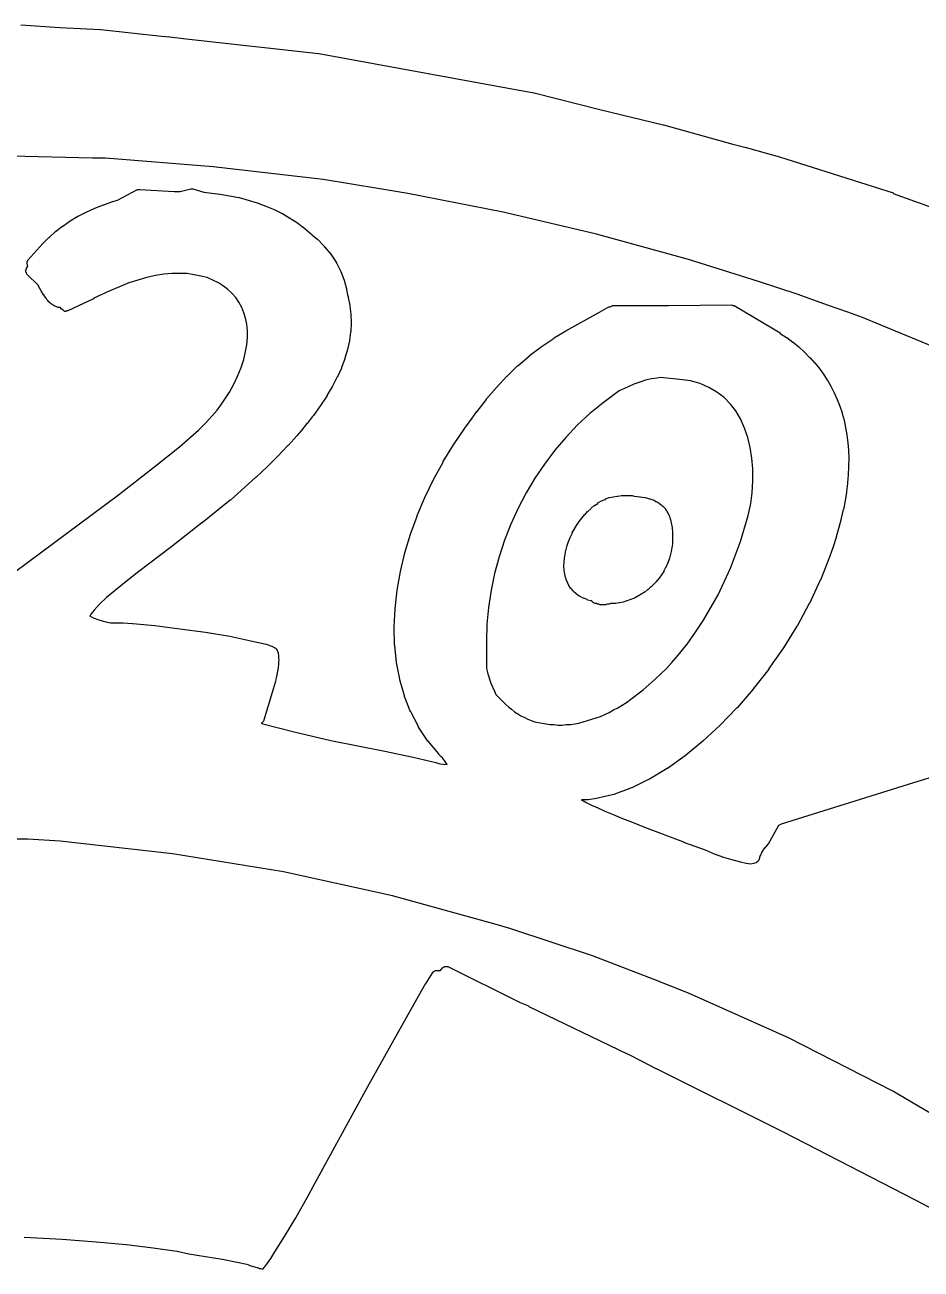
# Model space of a CAD drawing. Extents: x 67.3 to 104.7, y -149.5 to -52.9.
# Drawn here: x 75.557 to 76.903, y -103.333 to -101.466 of the extents above; entities that cross this region are included whole.
import ezdxf

# ---------------------------------------------------------------- set-up
doc = ezdxf.new("R2010")
doc.units = 0
doc.layers.add('BLACK', color=7, linetype='CONTINUOUS')

msp = doc.modelspace()

# ---------------------------------------------------------------- linework, layer by layer
at = {"layer": 'BLACK', "linetype": 'CONTINUOUS'}
for p, q in [((75.5511, -101.466), (75.6095, -101.47)), ((75.6095, -101.47), (75.6708, -101.473)), ((75.6708, -101.473), (75.671, -101.473)), ((75.671, -101.473), (75.6712, -101.473)), ((75.6712, -101.473), (75.7623, -101.483)), ((75.7623, -101.483), (75.7743, -101.484)), ((75.7743, -101.484), (75.7744, -101.484)), ((75.7744, -101.484), (75.7746, -101.484)), ((75.7746, -101.484), (75.799, -101.487)), ((75.799, -101.487), (75.9977, -101.509)), ((75.9977, -101.509), (75.998, -101.509)), ((75.998, -101.509), (75.9982, -101.509)), ((75.9982, -101.509), (76.3213, -101.568)), ((76.3213, -101.568), (76.3215, -101.568)), ((76.3215, -101.568), (76.3217, -101.568)), ((76.3217, -101.568), (76.42, -101.593)), ((76.42, -101.593), (76.5153, -101.616)), ((76.5153, -101.616), (76.5154, -101.616)), ((76.5154, -101.616), (76.5156, -101.616)), ((76.5156, -101.616), (76.6199, -101.645)), ((76.6199, -101.645), (76.6397, -101.65)), ((76.6397, -101.65), (76.6399, -101.65)), ((76.6399, -101.65), (76.6402, -101.65)), ((76.6402, -101.65), (76.6467, -101.652)), ((76.6467, -101.652), (76.6898, -101.664)), ((75.6587, -101.666), (75.5369, -101.663)), ((75.6783, -101.666), (75.6587, -101.666)), ((75.8396, -101.679), (75.6783, -101.666)), ((76.6898, -101.664), (76.6899, -101.664)), ((76.6899, -101.664), (76.6901, -101.664)), ((76.6901, -101.664), (76.8603, -101.718)), ((76.0051, -101.698), (75.8396, -101.679)), ((75.6959, -101.729), (75.7264, -101.713)), ((75.7264, -101.713), (75.7281, -101.713)), ((75.7281, -101.713), (75.7298, -101.713)), ((75.7298, -101.713), (75.7814, -101.716)), ((75.7902, -101.716), (75.8061, -101.712)), ((75.8061, -101.712), (75.8077, -101.712)), ((75.8077, -101.712), (75.8093, -101.712)), ((75.8093, -101.712), (75.8255, -101.717)), ((76.0897, -101.712), (76.0051, -101.698)), ((76.132, -101.719), (76.0897, -101.712)), ((75.6754, -101.736), (75.6888, -101.731)), ((75.6888, -101.731), (75.689, -101.731)), ((75.689, -101.731), (75.6891, -101.731)), ((75.6891, -101.731), (75.6959, -101.729)), ((75.7814, -101.716), (75.7902, -101.716)), ((75.8255, -101.717), (75.8498, -101.72)), ((75.8498, -101.72), (75.85, -101.72)), ((75.85, -101.72), (75.8503, -101.72)), ((75.8503, -101.72), (75.8782, -101.725)), ((75.8782, -101.725), (75.8784, -101.725)), ((75.8784, -101.725), (75.8786, -101.725)), ((75.8786, -101.725), (75.8922, -101.729)), ((75.8922, -101.729), (75.8923, -101.729)), ((75.8923, -101.729), (75.8924, -101.729)), ((75.8924, -101.729), (75.9056, -101.733)), ((76.2751, -101.747), (76.132, -101.719)), ((76.8603, -101.718), (76.8604, -101.719)), ((76.8604, -101.719), (76.8605, -101.719)), ((76.8605, -101.719), (77.0268, -101.779)), ((75.637, -101.753), (75.649, -101.747)), ((75.649, -101.747), (75.6492, -101.747)), ((75.6492, -101.747), (75.6493, -101.747)), ((75.6493, -101.747), (75.6619, -101.741)), ((75.6619, -101.741), (75.6621, -101.741)), ((75.6621, -101.741), (75.6622, -101.741)), ((75.6622, -101.741), (75.6752, -101.736)), ((75.6752, -101.736), (75.6753, -101.736)), ((75.6753, -101.736), (75.6754, -101.736)), ((75.9056, -101.733), (75.9057, -101.733)), ((75.9057, -101.733), (75.9059, -101.733)), ((75.9059, -101.733), (75.9186, -101.738)), ((75.9186, -101.738), (75.9188, -101.738)), ((75.9188, -101.738), (75.919, -101.738)), ((75.919, -101.738), (75.9312, -101.743)), ((75.9312, -101.743), (75.9314, -101.743)), ((75.9314, -101.743), (75.9315, -101.743)), ((75.9315, -101.743), (75.9433, -101.749)), ((75.9433, -101.749), (75.9434, -101.749)), ((75.9434, -101.749), (75.9436, -101.749)), ((75.9436, -101.749), (75.9548, -101.756)), ((76.4154, -101.78), (76.2751, -101.747)), ((75.6033, -101.776), (75.6136, -101.768)), ((75.6136, -101.768), (75.6138, -101.768)), ((75.6138, -101.768), (75.6139, -101.768)), ((75.6139, -101.768), (75.6249, -101.76)), ((75.6249, -101.76), (75.6251, -101.76)), ((75.6251, -101.76), (75.6252, -101.76)), ((75.6252, -101.76), (75.6367, -101.753)), ((75.6367, -101.753), (75.6369, -101.753)), ((75.6369, -101.753), (75.637, -101.753)), ((75.9548, -101.756), (75.955, -101.756)), ((75.955, -101.756), (75.9552, -101.756)), ((75.9552, -101.756), (75.9575, -101.758)), ((75.9575, -101.758), (75.958, -101.758)), ((75.958, -101.758), (75.9581, -101.758)), ((75.9581, -101.758), (75.9582, -101.758)), ((75.9582, -101.758), (75.9583, -101.758)), ((75.9583, -101.758), (75.9662, -101.763)), ((75.9662, -101.763), (75.9663, -101.763)), ((75.9663, -101.763), (75.9665, -101.763)), ((75.9665, -101.763), (75.974, -101.769)), ((75.974, -101.769), (75.9741, -101.769)), ((75.9741, -101.769), (75.9743, -101.769)), ((75.9743, -101.769), (75.9814, -101.775)), ((75.5843, -101.794), (75.5931, -101.785)), ((75.5931, -101.785), (75.5933, -101.785)), ((75.5933, -101.785), (75.5934, -101.785)), ((75.5934, -101.785), (75.603, -101.776)), ((75.603, -101.776), (75.6032, -101.776)), ((75.6032, -101.776), (75.6033, -101.776)), ((75.9814, -101.775), (75.9815, -101.775)), ((75.9815, -101.775), (75.9816, -101.775)), ((75.9816, -101.775), (75.9883, -101.781)), ((75.9883, -101.781), (75.9884, -101.781)), ((75.9884, -101.781), (75.9886, -101.781)), ((75.9886, -101.781), (75.9892, -101.782)), ((75.9892, -101.782), (75.9953, -101.787)), ((75.9953, -101.787), (75.9954, -101.787)), ((75.9954, -101.787), (75.9957, -101.787)), ((75.9957, -101.787), (76.0065, -101.798)), ((76.5531, -101.818), (76.4154, -101.78)), ((75.5617, -101.819), (75.5841, -101.794)), ((75.5841, -101.794), (75.5842, -101.794)), ((75.5842, -101.794), (75.5843, -101.794)), ((76.0065, -101.798), (76.0066, -101.799)), ((76.0066, -101.799), (76.0069, -101.799)), ((76.0069, -101.799), (76.0162, -101.81)), ((75.5601, -101.824), (75.5605, -101.823)), ((75.5607, -101.825), (75.5601, -101.824)), ((75.5604, -101.821), (75.5613, -101.82)), ((75.5605, -101.823), (75.5604, -101.821)), ((75.5608, -101.826), (75.5607, -101.825)), ((75.5617, -101.828), (75.5608, -101.826)), ((75.5613, -101.82), (75.5617, -101.819)), ((76.0162, -101.81), (76.0163, -101.81)), ((76.0163, -101.81), (76.0165, -101.81)), ((76.0165, -101.81), (76.0244, -101.822)), ((76.0244, -101.822), (76.0244, -101.823)), ((76.0244, -101.823), (76.0247, -101.823)), ((76.0247, -101.823), (76.0311, -101.835)), ((76.6584, -101.851), (76.5531, -101.818)), ((75.5582, -101.835), (75.5589, -101.834)), ((75.5585, -101.836), (75.5582, -101.835)), ((75.5584, -101.837), (75.5585, -101.836)), ((75.5594, -101.838), (75.5584, -101.837)), ((75.5589, -101.834), (75.5592, -101.832)), ((75.5592, -101.832), (75.5617, -101.828)), ((75.5601, -101.84), (75.5594, -101.838)), ((75.5774, -101.857), (75.5601, -101.84)), ((75.7532, -101.842), (75.7402, -101.845)), ((75.7658, -101.84), (75.7532, -101.842)), ((75.7779, -101.839), (75.7658, -101.84)), ((75.7895, -101.839), (75.7779, -101.839)), ((75.8006, -101.839), (75.7895, -101.839)), ((75.8112, -101.841), (75.8006, -101.839)), ((75.8212, -101.843), (75.8112, -101.841)), ((75.8306, -101.845), (75.8212, -101.843)), ((76.0311, -101.835), (76.0311, -101.835)), ((76.0311, -101.835), (76.0314, -101.836)), ((76.0314, -101.836), (76.0363, -101.849)), ((75.5778, -101.858), (75.5774, -101.857)), ((75.5815, -101.865), (75.5778, -101.858)), ((75.5778, -101.858), (75.5778, -101.858)), ((75.5778, -101.858), (75.5778, -101.858)), ((75.6989, -101.859), (75.6844, -101.865)), ((75.713, -101.853), (75.6989, -101.859)), ((75.7268, -101.849), (75.713, -101.853)), ((75.7402, -101.845), (75.7268, -101.849)), ((75.8394, -101.849), (75.8306, -101.845)), ((75.8476, -101.853), (75.8394, -101.849)), ((75.8551, -101.858), (75.8476, -101.853)), ((75.862, -101.863), (75.8551, -101.858)), ((75.8682, -101.869), (75.862, -101.863)), ((76.0363, -101.849), (76.0363, -101.849)), ((76.0363, -101.849), (76.0365, -101.849)), ((76.0365, -101.849), (76.04, -101.862)), ((76.04, -101.862), (76.0399, -101.863)), ((76.0399, -101.863), (76.0401, -101.863)), ((76.0401, -101.863), (76.0413, -101.871)), ((76.7163, -101.87), (76.6584, -101.851)), ((75.5816, -101.865), (75.5815, -101.865)), ((75.5852, -101.871), (75.5816, -101.865)), ((75.5816, -101.865), (75.5816, -101.865)), ((75.5853, -101.871), (75.5852, -101.871)), ((75.5854, -101.871), (75.5853, -101.871)), ((75.5888, -101.876), (75.5854, -101.871)), ((75.589, -101.876), (75.5888, -101.876)), ((75.5891, -101.876), (75.589, -101.876)), ((75.5908, -101.879), (75.5891, -101.876)), ((75.591, -101.879), (75.5908, -101.879)), ((75.5928, -101.881), (75.591, -101.879)), ((75.591, -101.879), (75.591, -101.879)), ((75.593, -101.881), (75.5928, -101.881)), ((75.5931, -101.881), (75.593, -101.881)), ((75.5948, -101.883), (75.5931, -101.881)), ((75.6537, -101.88), (75.6216, -101.895)), ((75.6607, -101.877), (75.6537, -101.88)), ((75.6608, -101.876), (75.6607, -101.876)), ((75.6607, -101.876), (75.6607, -101.877)), ((75.6844, -101.865), (75.6608, -101.876)), ((75.8737, -101.875), (75.8682, -101.869)), ((75.8785, -101.882), (75.8737, -101.875)), ((75.8826, -101.89), (75.8785, -101.882)), ((76.0413, -101.871), (76.0422, -101.874)), ((76.0422, -101.874), (76.0422, -101.875)), ((76.0422, -101.875), (76.0424, -101.875)), ((76.0424, -101.875), (76.0449, -101.887)), ((76.7637, -101.887), (76.7163, -101.87)), ((75.5951, -101.883), (75.5948, -101.883)), ((75.5952, -101.883), (75.5951, -101.883)), ((75.597, -101.885), (75.5952, -101.883)), ((75.5973, -101.885), (75.597, -101.885)), ((75.5975, -101.885), (75.5973, -101.885)), ((75.5994, -101.886), (75.5975, -101.885)), ((75.5997, -101.886), (75.5994, -101.886)), ((75.5999, -101.887), (75.5997, -101.886)), ((75.6019, -101.888), (75.5999, -101.887)), ((75.6022, -101.888), (75.6019, -101.888)), ((75.6025, -101.888), (75.6022, -101.888)), ((75.6045, -101.889), (75.6025, -101.888)), ((75.6049, -101.889), (75.6045, -101.889)), ((75.6052, -101.889), (75.6049, -101.889)), ((75.6073, -101.89), (75.6052, -101.889)), ((75.6077, -101.89), (75.6073, -101.89)), ((75.608, -101.89), (75.6077, -101.89)), ((75.6101, -101.89), (75.608, -101.89)), ((75.6115, -101.892), (75.6101, -101.89)), ((75.6132, -101.893), (75.6115, -101.892)), ((75.6147, -101.894), (75.6132, -101.893)), ((75.6151, -101.894), (75.6147, -101.894)), ((75.6157, -101.895), (75.6151, -101.894)), ((75.6168, -101.896), (75.6157, -101.895)), ((75.6178, -101.896), (75.6168, -101.896)), ((75.6188, -101.896), (75.6178, -101.896)), ((75.6202, -101.895), (75.6188, -101.896)), ((75.6216, -101.895), (75.6202, -101.895)), ((75.8859, -101.898), (75.8826, -101.89)), ((75.8884, -101.906), (75.8859, -101.898)), ((76.0449, -101.887), (76.0448, -101.887)), ((76.0448, -101.887), (76.0449, -101.888)), ((76.0449, -101.888), (76.0464, -101.9)), ((76.0464, -101.9), (76.0463, -101.9)), ((76.0463, -101.9), (76.0464, -101.9)), ((76.0464, -101.9), (76.0468, -101.913)), ((76.3694, -101.925), (76.4199, -101.897)), ((76.4199, -101.897), (76.4336, -101.889)), ((76.4336, -101.889), (76.4353, -101.889)), ((76.4353, -101.889), (76.4359, -101.889)), ((76.4359, -101.889), (76.4375, -101.888)), ((76.4375, -101.888), (76.4391, -101.887)), ((76.4391, -101.887), (76.4405, -101.887)), ((76.4405, -101.887), (76.5159, -101.887)), ((76.5159, -101.887), (76.5228, -101.887)), ((76.5228, -101.887), (76.5229, -101.887)), ((76.5229, -101.887), (76.5231, -101.887)), ((76.5231, -101.887), (76.6183, -101.886)), ((76.6183, -101.886), (76.6199, -101.887)), ((76.6199, -101.887), (76.6216, -101.887)), ((76.6216, -101.887), (76.6807, -101.922)), ((76.7925, -101.897), (76.7637, -101.887)), ((76.8143, -101.905), (76.7925, -101.897)), ((75.8902, -101.915), (75.8884, -101.906)), ((75.8911, -101.925), (75.8902, -101.915)), ((76.0468, -101.913), (76.0462, -101.926)), ((76.0468, -101.913), (76.0467, -101.913)), ((76.0467, -101.913), (76.0468, -101.913)), ((76.8408, -101.916), (76.8143, -101.905)), ((77.0023, -101.983), (76.8408, -101.916)), ((75.8902, -101.946), (75.8911, -101.935)), ((75.8911, -101.935), (75.8911, -101.925)), ((76.0461, -101.927), (76.0444, -101.939)), ((76.0462, -101.926), (76.0461, -101.926)), ((76.0461, -101.926), (76.0461, -101.927)), ((76.3323, -101.949), (76.3503, -101.937)), ((76.3503, -101.937), (76.3505, -101.936)), ((76.3505, -101.936), (76.3507, -101.936)), ((76.3507, -101.936), (76.3693, -101.925)), ((76.3693, -101.925), (76.3694, -101.925)), ((76.3694, -101.925), (76.3694, -101.925)), ((76.6807, -101.922), (76.6807, -101.922)), ((76.6807, -101.922), (76.6808, -101.922)), ((76.6808, -101.922), (76.6908, -101.928)), ((76.6908, -101.928), (76.6909, -101.929)), ((76.6909, -101.929), (76.6911, -101.929)), ((76.6911, -101.929), (76.7006, -101.935)), ((76.7006, -101.935), (76.7007, -101.935)), ((76.7007, -101.935), (76.7009, -101.935)), ((76.7009, -101.935), (76.71, -101.942)), ((75.8856, -101.968), (75.8884, -101.956)), ((75.8884, -101.956), (75.8902, -101.946)), ((76.0414, -101.953), (76.0375, -101.966)), ((76.0415, -101.953), (76.0414, -101.953)), ((76.0414, -101.953), (76.0414, -101.953)), ((76.0443, -101.94), (76.0415, -101.953)), ((76.0444, -101.939), (76.0443, -101.94)), ((76.0443, -101.94), (76.0443, -101.94)), ((76.3146, -101.962), (76.332, -101.949)), ((76.332, -101.949), (76.3322, -101.949)), ((76.3322, -101.949), (76.3323, -101.949)), ((76.71, -101.942), (76.7101, -101.942)), ((76.7101, -101.942), (76.7102, -101.942)), ((76.7102, -101.942), (76.7188, -101.949)), ((76.7188, -101.949), (76.7189, -101.949)), ((76.7189, -101.949), (76.7191, -101.949)), ((76.7191, -101.949), (76.7272, -101.957)), ((75.8818, -101.98), (75.8856, -101.968)), ((76.0374, -101.967), (76.0324, -101.98)), ((76.0375, -101.966), (76.0374, -101.967)), ((76.0374, -101.967), (76.0374, -101.967)), ((76.2975, -101.977), (76.3143, -101.963)), ((76.3143, -101.963), (76.3145, -101.963)), ((76.3145, -101.963), (76.3146, -101.962)), ((76.7272, -101.957), (76.7273, -101.957)), ((76.7273, -101.957), (76.7274, -101.957)), ((76.7274, -101.957), (76.7351, -101.965)), ((76.7351, -101.965), (76.7351, -101.965)), ((76.7351, -101.965), (76.7353, -101.965)), ((76.7353, -101.965), (76.7425, -101.973)), ((76.7425, -101.973), (76.7425, -101.973)), ((76.7425, -101.973), (76.7427, -101.973)), ((76.7427, -101.973), (76.7494, -101.981)), ((75.8711, -102.004), (75.877, -101.992)), ((75.877, -101.992), (75.8818, -101.98)), ((76.0261, -101.994), (76.019, -102.008)), ((76.0263, -101.994), (76.0261, -101.994)), ((76.0261, -101.994), (76.0261, -101.994)), ((76.0323, -101.981), (76.0263, -101.994)), ((76.0324, -101.98), (76.0323, -101.98)), ((76.0323, -101.98), (76.0323, -101.981)), ((76.2653, -102.01), (76.2808, -101.993)), ((76.2808, -101.993), (76.281, -101.993)), ((76.281, -101.993), (76.2972, -101.977)), ((76.281, -101.993), (76.281, -101.993)), ((76.2972, -101.977), (76.2974, -101.977)), ((76.2974, -101.977), (76.2975, -101.977)), ((76.7494, -101.981), (76.7494, -101.981)), ((76.7494, -101.981), (76.7496, -101.981)), ((76.7496, -101.981), (76.7558, -101.99)), ((76.7558, -101.99), (76.7558, -101.99)), ((76.7558, -101.99), (76.756, -101.99)), ((76.756, -101.99), (76.7617, -101.999)), ((75.8641, -102.017), (75.8711, -102.004)), ((76.0188, -102.008), (76.0106, -102.022)), ((76.019, -102.008), (76.0188, -102.008)), ((76.0188, -102.008), (76.0188, -102.008)), ((76.2502, -102.027), (76.2651, -102.01)), ((76.2651, -102.01), (76.2652, -102.01)), ((76.2652, -102.01), (76.2653, -102.01)), ((76.4626, -102.009), (76.4539, -102.013)), ((76.4714, -102.005), (76.4626, -102.009)), ((76.4802, -102.002), (76.4714, -102.005)), ((76.4889, -101.999), (76.4802, -102.002)), ((76.4977, -101.997), (76.4889, -101.999)), ((76.5065, -101.996), (76.4977, -101.997)), ((76.5109, -101.995), (76.5065, -101.996)), ((76.5402, -101.998), (76.5109, -101.995)), ((76.5563, -102), (76.5402, -101.998)), ((76.5708, -102.004), (76.5563, -102)), ((76.584, -102.01), (76.5708, -102.004)), ((76.5959, -102.017), (76.584, -102.01)), ((76.7617, -101.999), (76.7618, -101.999)), ((76.7618, -101.999), (76.7619, -101.999)), ((76.7619, -101.999), (76.7671, -102.008)), ((76.7671, -102.008), (76.7672, -102.008)), ((76.7672, -102.008), (76.7673, -102.009)), ((76.7673, -102.009), (76.7721, -102.018)), ((75.8524, -102.035), (75.8641, -102.017)), ((76.0104, -102.023), (76.0011, -102.037)), ((76.0105, -102.023), (76.0104, -102.023)), ((76.0106, -102.022), (76.0105, -102.023)), ((76.2359, -102.046), (76.2501, -102.028)), ((76.2501, -102.028), (76.2502, -102.027)), ((76.2502, -102.027), (76.2502, -102.027)), ((76.449, -102.015), (76.425, -102.033)), ((76.4539, -102.013), (76.449, -102.015)), ((76.6066, -102.025), (76.5959, -102.017)), ((76.6161, -102.035), (76.6066, -102.025)), ((76.7721, -102.018), (76.7721, -102.018)), ((76.7721, -102.018), (76.7722, -102.018)), ((76.7722, -102.018), (76.7765, -102.028)), ((76.7765, -102.028), (76.7765, -102.028)), ((76.7765, -102.028), (76.7766, -102.028)), ((76.7766, -102.028), (76.7804, -102.038)), ((75.8379, -102.053), (75.8457, -102.044)), ((75.8457, -102.044), (75.8524, -102.035)), ((76.0009, -102.037), (75.9905, -102.052)), ((76.001, -102.037), (76.0009, -102.037)), ((76.0011, -102.037), (76.001, -102.037)), ((76.2287, -102.056), (76.2357, -102.046)), ((76.2357, -102.046), (76.2359, -102.046)), ((76.2359, -102.046), (76.2359, -102.046)), ((76.4053, -102.049), (76.3867, -102.066)), ((76.425, -102.033), (76.4053, -102.049)), ((76.6244, -102.045), (76.6161, -102.035)), ((76.6315, -102.057), (76.6244, -102.045)), ((76.7804, -102.038), (76.7804, -102.038)), ((76.7804, -102.038), (76.7805, -102.038)), ((76.7805, -102.038), (76.7838, -102.048)), ((76.7838, -102.048), (76.7838, -102.048)), ((76.7838, -102.048), (76.7839, -102.049)), ((76.7839, -102.049), (76.7868, -102.059)), ((75.8179, -102.074), (75.8288, -102.063)), ((75.8288, -102.063), (75.8379, -102.053)), ((75.9805, -102.064), (75.9719, -102.075)), ((75.9806, -102.064), (75.9805, -102.064)), ((75.9807, -102.064), (75.9806, -102.064)), ((75.9886, -102.054), (75.9807, -102.064)), ((75.9904, -102.052), (75.9886, -102.054)), ((75.9886, -102.054), (75.9886, -102.054)), ((75.9905, -102.052), (75.9904, -102.052)), ((75.9904, -102.052), (75.9904, -102.052)), ((76.2177, -102.071), (76.2287, -102.056)), ((76.3867, -102.066), (76.3691, -102.085)), ((76.6375, -102.071), (76.6315, -102.057)), ((76.7868, -102.059), (76.7867, -102.059)), ((76.7867, -102.059), (76.7868, -102.059)), ((76.7868, -102.059), (76.7892, -102.07)), ((75.7894, -102.099), (75.8179, -102.074)), ((75.9659, -102.082), (75.9521, -102.097)), ((75.966, -102.082), (75.9659, -102.082)), ((75.9659, -102.082), (75.9659, -102.082)), ((75.9685, -102.079), (75.966, -102.082)), ((75.9717, -102.075), (75.9685, -102.079)), ((75.9718, -102.075), (75.9717, -102.075)), ((75.9719, -102.075), (75.9718, -102.075)), ((76.2007, -102.096), (76.2175, -102.071)), ((76.2175, -102.071), (76.2176, -102.071)), ((76.2176, -102.071), (76.2177, -102.071)), ((76.3691, -102.085), (76.3525, -102.104)), ((76.6423, -102.085), (76.6375, -102.071)), ((76.6459, -102.1), (76.6423, -102.085)), ((76.7892, -102.07), (76.7891, -102.07)), ((76.7891, -102.07), (76.7892, -102.07)), ((76.7892, -102.07), (76.7911, -102.081)), ((76.7911, -102.081), (76.791, -102.081)), ((76.791, -102.081), (76.7911, -102.081)), ((76.7911, -102.081), (76.7925, -102.093)), ((75.7501, -102.13), (75.7894, -102.099)), ((75.952, -102.097), (75.937, -102.113)), ((75.9521, -102.097), (75.952, -102.097)), ((75.952, -102.097), (75.952, -102.097)), ((76.185, -102.121), (76.2005, -102.096)), ((76.2005, -102.096), (76.2006, -102.096)), ((76.2006, -102.096), (76.2007, -102.096)), ((76.3525, -102.104), (76.337, -102.125)), ((76.6484, -102.116), (76.6459, -102.1)), ((76.7925, -102.093), (76.7925, -102.093)), ((76.7925, -102.093), (76.7925, -102.093)), ((76.7925, -102.093), (76.7934, -102.104)), ((76.7934, -102.104), (76.7934, -102.104)), ((76.7934, -102.104), (76.7934, -102.105)), ((76.7934, -102.105), (76.7938, -102.116)), ((75.9369, -102.113), (75.9209, -102.129)), ((75.937, -102.113), (75.9369, -102.113)), ((75.937, -102.113), (75.937, -102.113)), ((76.1706, -102.148), (76.1848, -102.122)), ((76.1848, -102.122), (76.1849, -102.122)), ((76.1849, -102.122), (76.185, -102.121)), ((76.6498, -102.132), (76.6484, -102.116)), ((76.7938, -102.116), (76.7937, -102.128)), ((76.7938, -102.116), (76.7938, -102.116)), ((76.7938, -102.116), (76.7938, -102.116)), ((75.6974, -102.171), (75.7501, -102.13)), ((75.9208, -102.129), (75.9036, -102.145)), ((75.9209, -102.129), (75.9208, -102.129)), ((75.9208, -102.129), (75.9208, -102.129)), ((76.337, -102.125), (76.3226, -102.146)), ((76.6499, -102.15), (76.6498, -102.132)), ((76.7931, -102.141), (76.792, -102.153)), ((76.7937, -102.129), (76.7931, -102.141)), ((76.7931, -102.141), (76.7931, -102.141)), ((76.7931, -102.141), (76.7931, -102.141)), ((76.7937, -102.128), (76.7937, -102.129)), ((76.7937, -102.129), (76.7937, -102.129)), ((75.9034, -102.145), (75.8656, -102.179)), ((75.9035, -102.145), (75.9034, -102.145)), ((75.9036, -102.145), (75.9035, -102.145)), ((76.1576, -102.175), (76.1704, -102.148)), ((76.1704, -102.148), (76.1706, -102.148)), ((76.1706, -102.148), (76.1706, -102.148)), ((76.3226, -102.146), (76.3094, -102.168)), ((76.6489, -102.168), (76.6499, -102.15)), ((76.792, -102.154), (76.7904, -102.166)), ((76.792, -102.153), (76.792, -102.154)), ((76.792, -102.154), (76.792, -102.154)), ((75.5414, -102.287), (75.6974, -102.171)), ((75.8655, -102.179), (75.823, -102.213)), ((75.8656, -102.179), (75.8655, -102.179)), ((75.8655, -102.179), (75.8655, -102.179)), ((76.1461, -102.202), (76.1575, -102.175)), ((76.1575, -102.175), (76.1576, -102.175)), ((76.1576, -102.175), (76.1576, -102.175)), ((76.3094, -102.168), (76.2974, -102.191)), ((76.4174, -102.183), (76.4225, -102.18)), ((76.4225, -102.18), (76.4227, -102.18)), ((76.4227, -102.18), (76.4229, -102.18)), ((76.4229, -102.18), (76.4282, -102.178)), ((76.4282, -102.178), (76.4285, -102.178)), ((76.4285, -102.178), (76.4287, -102.177)), ((76.4287, -102.177), (76.434, -102.175)), ((76.434, -102.175), (76.4344, -102.175)), ((76.4344, -102.175), (76.4346, -102.175)), ((76.4346, -102.175), (76.4401, -102.174)), ((76.4401, -102.174), (76.4405, -102.174)), ((76.4405, -102.174), (76.4408, -102.174)), ((76.4408, -102.174), (76.4464, -102.173)), ((76.4464, -102.173), (76.4467, -102.173)), ((76.4467, -102.173), (76.4471, -102.173)), ((76.4471, -102.173), (76.4528, -102.172)), ((76.4528, -102.172), (76.4529, -102.172)), ((76.4529, -102.172), (76.4531, -102.172)), ((76.4531, -102.172), (76.4532, -102.172)), ((76.4532, -102.172), (76.4542, -102.172)), ((76.4542, -102.172), (76.4542, -102.172)), ((76.4542, -102.172), (76.4565, -102.172)), ((76.4565, -102.172), (76.4628, -102.172)), ((76.4628, -102.172), (76.4653, -102.172)), ((76.4653, -102.172), (76.4657, -102.172)), ((76.4657, -102.172), (76.466, -102.172)), ((76.466, -102.172), (76.4686, -102.172)), ((76.4686, -102.172), (76.4689, -102.173)), ((76.4689, -102.173), (76.4692, -102.172)), ((76.4692, -102.172), (76.4717, -102.173)), ((76.4717, -102.173), (76.4719, -102.173)), ((76.4719, -102.173), (76.4719, -102.173)), ((76.4719, -102.173), (76.4721, -102.173)), ((76.4721, -102.173), (76.4722, -102.173)), ((76.4722, -102.173), (76.4723, -102.173)), ((76.4723, -102.173), (76.4803, -102.174)), ((76.4803, -102.174), (76.4804, -102.174)), ((76.4804, -102.174), (76.4807, -102.174)), ((76.4807, -102.174), (76.4879, -102.175)), ((76.4879, -102.175), (76.488, -102.175)), ((76.488, -102.175), (76.4882, -102.175)), ((76.4882, -102.175), (76.4915, -102.176)), ((76.4915, -102.176), (76.4917, -102.176)), ((76.4917, -102.176), (76.4918, -102.176)), ((76.4918, -102.176), (76.4949, -102.177)), ((76.4949, -102.177), (76.4951, -102.177)), ((76.4951, -102.177), (76.4952, -102.177)), ((76.4952, -102.177), (76.4982, -102.178)), ((76.4982, -102.178), (76.4983, -102.178)), ((76.4983, -102.178), (76.4985, -102.178)), ((76.4985, -102.178), (76.5013, -102.179)), ((76.5013, -102.179), (76.5014, -102.179)), ((76.5014, -102.179), (76.5016, -102.179)), ((76.5016, -102.179), (76.5042, -102.181)), ((76.6471, -102.184), (76.6489, -102.168)), ((76.7883, -102.18), (76.7858, -102.193)), ((76.7884, -102.18), (76.7883, -102.18)), ((76.7883, -102.18), (76.7883, -102.18)), ((76.7904, -102.167), (76.7884, -102.18)), ((76.7904, -102.166), (76.7904, -102.166)), ((76.7904, -102.166), (76.7904, -102.167)), ((76.2974, -102.191), (76.2866, -102.215)), ((76.3975, -102.201), (76.4018, -102.196)), ((76.4018, -102.196), (76.402, -102.196)), ((76.402, -102.196), (76.4021, -102.196)), ((76.4021, -102.196), (76.4067, -102.192)), ((76.4067, -102.192), (76.4069, -102.192)), ((76.4069, -102.192), (76.407, -102.191)), ((76.407, -102.191), (76.4117, -102.187)), ((76.4117, -102.187), (76.4119, -102.187)), ((76.4119, -102.187), (76.4121, -102.187)), ((76.4121, -102.187), (76.417, -102.184)), ((76.417, -102.184), (76.4172, -102.184)), ((76.4172, -102.184), (76.4174, -102.183)), ((76.5042, -102.181), (76.5044, -102.181)), ((76.5044, -102.181), (76.5046, -102.181)), ((76.5046, -102.181), (76.507, -102.182)), ((76.507, -102.182), (76.5072, -102.182)), ((76.5072, -102.182), (76.5074, -102.182)), ((76.5074, -102.182), (76.5097, -102.184)), ((76.5097, -102.184), (76.5098, -102.184)), ((76.5098, -102.184), (76.51, -102.184)), ((76.51, -102.184), (76.5121, -102.186)), ((76.5121, -102.186), (76.5123, -102.186)), ((76.5123, -102.186), (76.5125, -102.186)), ((76.5125, -102.186), (76.5145, -102.188)), ((76.5145, -102.188), (76.5146, -102.188)), ((76.5146, -102.188), (76.5148, -102.188)), ((76.5148, -102.188), (76.5166, -102.19)), ((76.5166, -102.19), (76.5167, -102.19)), ((76.5167, -102.19), (76.5169, -102.19)), ((76.5169, -102.19), (76.5186, -102.192)), ((76.5186, -102.192), (76.5186, -102.193)), ((76.5186, -102.193), (76.5189, -102.193)), ((76.5189, -102.193), (76.5204, -102.195)), ((76.5204, -102.195), (76.5204, -102.195)), ((76.5204, -102.195), (76.5206, -102.195)), ((76.5206, -102.195), (76.522, -102.198)), ((76.522, -102.198), (76.522, -102.198)), ((76.522, -102.198), (76.5222, -102.198)), ((76.5222, -102.198), (76.5234, -102.2)), ((76.6431, -102.202), (76.6471, -102.184)), ((76.7857, -102.193), (76.7827, -102.206)), ((76.7858, -102.193), (76.7857, -102.193)), ((76.7857, -102.193), (76.7857, -102.193)), ((75.8229, -102.213), (75.7758, -102.25)), ((75.823, -102.213), (75.8229, -102.213)), ((75.8229, -102.213), (75.8229, -102.213)), ((76.1361, -102.23), (76.1459, -102.203)), ((76.1459, -102.203), (76.1461, -102.202)), ((76.1461, -102.202), (76.1461, -102.202)), ((76.2866, -102.215), (76.2772, -102.239)), ((76.3819, -102.223), (76.3852, -102.217)), ((76.3852, -102.217), (76.3854, -102.217)), ((76.3854, -102.217), (76.389, -102.211)), ((76.3854, -102.217), (76.3854, -102.217)), ((76.389, -102.211), (76.3891, -102.211)), ((76.3891, -102.211), (76.3892, -102.211)), ((76.3892, -102.211), (76.393, -102.206)), ((76.393, -102.206), (76.3932, -102.206)), ((76.3932, -102.206), (76.3973, -102.201)), ((76.3932, -102.206), (76.3932, -102.206)), ((76.3973, -102.201), (76.3975, -102.201)), ((76.3975, -102.201), (76.3975, -102.201)), ((76.5234, -102.2), (76.5234, -102.201)), ((76.5234, -102.201), (76.5236, -102.201)), ((76.5236, -102.201), (76.5246, -102.203)), ((76.5246, -102.203), (76.5246, -102.204)), ((76.5246, -102.204), (76.5248, -102.204)), ((76.5248, -102.204), (76.5257, -102.206)), ((76.5257, -102.206), (76.5257, -102.207)), ((76.5257, -102.207), (76.5258, -102.207)), ((76.5258, -102.207), (76.5267, -102.21)), ((76.5267, -102.21), (76.5266, -102.21)), ((76.5266, -102.21), (76.5267, -102.21)), ((76.5267, -102.21), (76.5274, -102.213)), ((76.5274, -102.213), (76.5274, -102.213)), ((76.5274, -102.213), (76.5275, -102.213)), ((76.5275, -102.213), (76.5286, -102.22)), ((76.6316, -102.241), (76.6431, -102.202)), ((76.7827, -102.207), (76.7791, -102.22)), ((76.7827, -102.206), (76.7826, -102.207)), ((76.7826, -102.207), (76.7827, -102.207)), ((76.1277, -102.258), (76.136, -102.23)), ((76.136, -102.23), (76.1361, -102.23)), ((76.1361, -102.23), (76.1361, -102.23)), ((76.3734, -102.241), (76.3758, -102.235)), ((76.3758, -102.235), (76.3759, -102.235)), ((76.3759, -102.235), (76.3786, -102.229)), ((76.3759, -102.235), (76.3759, -102.235)), ((76.3786, -102.229), (76.3787, -102.229)), ((76.3787, -102.229), (76.3788, -102.228)), ((76.3788, -102.228), (76.3818, -102.223)), ((76.3818, -102.223), (76.3819, -102.223)), ((76.3819, -102.223), (76.3819, -102.223)), ((76.5286, -102.22), (76.5285, -102.22)), ((76.5285, -102.22), (76.5286, -102.22)), ((76.5286, -102.22), (76.5287, -102.221)), ((76.5287, -102.221), (76.5289, -102.222)), ((76.5289, -102.222), (76.5288, -102.222)), ((76.5288, -102.222), (76.529, -102.223)), ((76.529, -102.223), (76.5293, -102.225)), ((76.5293, -102.225), (76.5292, -102.225)), ((76.5292, -102.225), (76.5293, -102.226)), ((76.5294, -102.236), (76.5292, -102.243)), ((76.5293, -102.226), (76.5294, -102.228)), ((76.5294, -102.228), (76.5293, -102.228)), ((76.5293, -102.228), (76.5294, -102.228)), ((76.5294, -102.228), (76.5293, -102.231)), ((76.5293, -102.231), (76.5294, -102.236)), ((76.5294, -102.236), (76.5294, -102.236)), ((76.5294, -102.236), (76.5294, -102.236)), ((76.775, -102.235), (76.7705, -102.249)), ((76.7751, -102.234), (76.775, -102.234)), ((76.775, -102.234), (76.775, -102.235)), ((76.7791, -102.22), (76.7751, -102.234)), ((76.7791, -102.22), (76.7791, -102.22)), ((76.7791, -102.22), (76.7791, -102.22)), ((75.7758, -102.25), (75.7284, -102.286)), ((75.7758, -102.25), (75.7758, -102.25)), ((75.7758, -102.25), (75.7758, -102.25)), ((76.2772, -102.239), (76.269, -102.264)), ((76.3681, -102.26), (76.3694, -102.254)), ((76.3694, -102.254), (76.3695, -102.253)), ((76.3695, -102.253), (76.3712, -102.247)), ((76.3695, -102.253), (76.3695, -102.253)), ((76.3712, -102.247), (76.3713, -102.247)), ((76.3713, -102.247), (76.3733, -102.241)), ((76.3713, -102.247), (76.3713, -102.247)), ((76.3733, -102.241), (76.3734, -102.241)), ((76.3734, -102.241), (76.3734, -102.241)), ((76.5285, -102.25), (76.5275, -102.256)), ((76.5286, -102.249), (76.5284, -102.25)), ((76.5284, -102.25), (76.5285, -102.25)), ((76.5292, -102.243), (76.5286, -102.249)), ((76.5292, -102.243), (76.5291, -102.243)), ((76.5291, -102.243), (76.5292, -102.243)), ((76.6164, -102.281), (76.6316, -102.241)), ((76.7705, -102.249), (76.7655, -102.263)), ((76.7705, -102.249), (76.7705, -102.249)), ((76.7705, -102.249), (76.7705, -102.249)), ((76.121, -102.286), (76.1276, -102.258)), ((76.1276, -102.258), (76.1277, -102.258)), ((76.1277, -102.258), (76.1277, -102.258)), ((76.269, -102.264), (76.2623, -102.289)), ((76.3664, -102.278), (76.3665, -102.272)), ((76.3665, -102.272), (76.367, -102.266)), ((76.3665, -102.272), (76.3666, -102.272)), ((76.3666, -102.272), (76.3665, -102.272)), ((76.367, -102.266), (76.3672, -102.266)), ((76.3671, -102.266), (76.368, -102.26)), ((76.3672, -102.266), (76.3671, -102.266)), ((76.368, -102.26), (76.3681, -102.26)), ((76.3681, -102.26), (76.3681, -102.26)), ((76.5217, -102.274), (76.5192, -102.28)), ((76.5218, -102.274), (76.5217, -102.274)), ((76.5217, -102.274), (76.5217, -102.274)), ((76.524, -102.269), (76.5218, -102.274)), ((76.5241, -102.268), (76.524, -102.268)), ((76.524, -102.268), (76.524, -102.269)), ((76.5259, -102.262), (76.5241, -102.268)), ((76.526, -102.262), (76.5258, -102.262)), ((76.5258, -102.262), (76.5259, -102.262)), ((76.5274, -102.256), (76.526, -102.262)), ((76.5275, -102.256), (76.5274, -102.256)), ((76.5274, -102.256), (76.5274, -102.256)), ((76.7654, -102.263), (76.7512, -102.299)), ((76.7655, -102.263), (76.7654, -102.263)), ((76.7654, -102.263), (76.7654, -102.263)), ((75.7284, -102.286), (75.7093, -102.301)), ((76.116, -102.314), (76.1209, -102.286)), ((76.1209, -102.286), (76.121, -102.286)), ((76.121, -102.286), (76.121, -102.286)), ((76.2623, -102.289), (76.257, -102.314)), ((76.3667, -102.284), (76.3664, -102.278)), ((76.3664, -102.278), (76.3665, -102.278)), ((76.3665, -102.278), (76.3664, -102.278)), ((76.3668, -102.284), (76.3667, -102.284)), ((76.3675, -102.29), (76.3668, -102.284)), ((76.3668, -102.284), (76.3668, -102.284)), ((76.3677, -102.29), (76.3675, -102.29)), ((76.3689, -102.295), (76.3676, -102.29)), ((76.3676, -102.29), (76.3677, -102.29)), ((76.5128, -102.291), (76.5094, -102.296)), ((76.513, -102.291), (76.5128, -102.291)), ((76.5128, -102.291), (76.5128, -102.291)), ((76.5161, -102.286), (76.513, -102.291)), ((76.5163, -102.285), (76.5161, -102.285)), ((76.5161, -102.285), (76.5161, -102.286)), ((76.519, -102.28), (76.5163, -102.285)), ((76.5191, -102.28), (76.519, -102.28)), ((76.5192, -102.28), (76.5191, -102.28)), ((76.5977, -102.321), (76.6164, -102.281)), ((75.7093, -102.301), (75.693, -102.314)), ((76.3691, -102.296), (76.3689, -102.295)), ((76.3708, -102.301), (76.3691, -102.296)), ((76.3691, -102.296), (76.3691, -102.296)), ((76.371, -102.301), (76.3708, -102.301)), ((76.3732, -102.306), (76.371, -102.301)), ((76.371, -102.301), (76.371, -102.301)), ((76.3735, -102.306), (76.3732, -102.306)), ((76.3736, -102.307), (76.3735, -102.306)), ((76.3763, -102.311), (76.3736, -102.307)), ((76.3767, -102.311), (76.3763, -102.311)), ((76.3768, -102.311), (76.3767, -102.311)), ((76.38, -102.315), (76.3768, -102.311)), ((76.4968, -102.309), (76.4925, -102.313)), ((76.4969, -102.309), (76.4968, -102.309)), ((76.4971, -102.309), (76.4969, -102.309)), ((76.5012, -102.305), (76.4971, -102.309)), ((76.5013, -102.305), (76.5012, -102.305)), ((76.5015, -102.305), (76.5013, -102.305)), ((76.5053, -102.301), (76.5015, -102.305)), ((76.5054, -102.3), (76.5053, -102.301)), ((76.5056, -102.3), (76.5054, -102.3)), ((76.5092, -102.296), (76.5056, -102.3)), ((76.5093, -102.296), (76.5092, -102.296)), ((76.5094, -102.296), (76.5093, -102.296)), ((76.7511, -102.299), (76.7347, -102.334)), ((76.7512, -102.299), (76.7511, -102.299)), ((76.7511, -102.299), (76.7511, -102.299)), ((75.6796, -102.325), (75.6691, -102.335)), ((75.693, -102.314), (75.6796, -102.325)), ((76.1128, -102.342), (76.1159, -102.314)), ((76.1159, -102.314), (76.116, -102.314)), ((76.116, -102.314), (76.116, -102.314)), ((76.257, -102.314), (76.2532, -102.34)), ((76.3804, -102.315), (76.38, -102.315)), ((76.3806, -102.316), (76.3804, -102.315)), ((76.3844, -102.319), (76.3806, -102.316)), ((76.3848, -102.319), (76.3844, -102.319)), ((76.385, -102.32), (76.3848, -102.319)), ((76.3894, -102.323), (76.385, -102.32)), ((76.3897, -102.323), (76.3894, -102.323)), ((76.3899, -102.323), (76.3897, -102.323)), ((76.3953, -102.326), (76.3899, -102.323)), ((76.3955, -102.326), (76.3953, -102.326)), ((76.3957, -102.326), (76.3955, -102.326)), ((76.4011, -102.328), (76.3957, -102.326)), ((76.4014, -102.328), (76.4011, -102.328)), ((76.4016, -102.329), (76.4014, -102.328)), ((76.4071, -102.33), (76.4016, -102.329)), ((76.4072, -102.33), (76.4071, -102.33)), ((76.4086, -102.331), (76.4072, -102.33)), ((76.4607, -102.33), (76.4553, -102.332)), ((76.4609, -102.33), (76.4607, -102.33)), ((76.4611, -102.33), (76.4609, -102.33)), ((76.4663, -102.328), (76.4611, -102.33)), ((76.4665, -102.328), (76.4663, -102.328)), ((76.4667, -102.328), (76.4665, -102.328)), ((76.4718, -102.326), (76.4667, -102.328)), ((76.472, -102.326), (76.4718, -102.326)), ((76.4722, -102.326), (76.472, -102.326)), ((76.4772, -102.323), (76.4722, -102.326)), ((76.4773, -102.323), (76.4772, -102.323)), ((76.4775, -102.323), (76.4773, -102.323)), ((76.4824, -102.32), (76.4775, -102.323)), ((76.4825, -102.32), (76.4824, -102.32)), ((76.4827, -102.32), (76.4825, -102.32)), ((76.4874, -102.317), (76.4827, -102.32)), ((76.4875, -102.317), (76.4874, -102.317)), ((76.4877, -102.317), (76.4875, -102.317)), ((76.4922, -102.313), (76.4877, -102.317)), ((76.4923, -102.313), (76.4922, -102.313)), ((76.4925, -102.313), (76.4923, -102.313)), ((76.5759, -102.359), (76.5977, -102.321)), ((75.6584, -102.347), (75.6563, -102.35)), ((75.6612, -102.344), (75.6584, -102.347)), ((75.6691, -102.335), (75.6612, -102.344)), ((76.1115, -102.369), (76.1128, -102.342)), ((76.1128, -102.342), (76.1129, -102.342)), ((76.1129, -102.342), (76.1128, -102.342)), ((76.2532, -102.34), (76.2508, -102.365)), ((76.4089, -102.331), (76.4086, -102.331)), ((76.409, -102.332), (76.4089, -102.331)), ((76.4109, -102.333), (76.409, -102.332)), ((76.4111, -102.333), (76.4109, -102.333)), ((76.4113, -102.333), (76.4111, -102.333)), ((76.4132, -102.334), (76.4113, -102.333)), ((76.4135, -102.334), (76.4132, -102.334)), ((76.4137, -102.334), (76.4135, -102.334)), ((76.4156, -102.334), (76.4137, -102.334)), ((76.4159, -102.334), (76.4156, -102.334)), ((76.4161, -102.335), (76.4159, -102.334)), ((76.4181, -102.335), (76.4161, -102.335)), ((76.4183, -102.335), (76.4181, -102.335)), ((76.4186, -102.335), (76.4183, -102.335)), ((76.4206, -102.336), (76.4186, -102.335)), ((76.4208, -102.336), (76.4206, -102.336)), ((76.4211, -102.336), (76.4208, -102.336)), ((76.4231, -102.336), (76.4211, -102.336)), ((76.4234, -102.336), (76.4231, -102.336)), ((76.4236, -102.336), (76.4234, -102.336)), ((76.4257, -102.336), (76.4236, -102.336)), ((76.426, -102.336), (76.4257, -102.336)), ((76.4262, -102.336), (76.426, -102.336)), ((76.4284, -102.336), (76.4262, -102.336)), ((76.4286, -102.336), (76.4284, -102.336)), ((76.4288, -102.336), (76.4286, -102.336)), ((76.4311, -102.335), (76.4288, -102.336)), ((76.4313, -102.335), (76.4311, -102.335)), ((76.4315, -102.335), (76.4313, -102.335)), ((76.4339, -102.335), (76.4315, -102.335)), ((76.434, -102.335), (76.4339, -102.335)), ((76.4342, -102.335), (76.434, -102.335)), ((76.4362, -102.334), (76.4342, -102.335)), ((76.4372, -102.334), (76.4362, -102.334)), ((76.4374, -102.334), (76.4372, -102.334)), ((76.4376, -102.334), (76.4374, -102.334)), ((76.4432, -102.334), (76.4376, -102.334)), ((76.4434, -102.334), (76.4432, -102.334)), ((76.4436, -102.334), (76.4434, -102.334)), ((76.4491, -102.333), (76.4436, -102.334)), ((76.4493, -102.333), (76.4491, -102.333)), ((76.4495, -102.333), (76.4493, -102.333)), ((76.455, -102.332), (76.4495, -102.333)), ((76.4551, -102.332), (76.455, -102.332)), ((76.4553, -102.332), (76.4551, -102.332)), ((76.7346, -102.334), (76.7162, -102.368)), ((76.7347, -102.334), (76.7346, -102.334)), ((76.7346, -102.334), (76.7346, -102.334)), ((75.6563, -102.35), (75.6548, -102.353)), ((75.6548, -102.353), (75.6548, -102.353)), ((75.6548, -102.353), (75.6571, -102.354)), ((75.6571, -102.354), (75.6613, -102.356)), ((75.6613, -102.356), (75.6666, -102.358)), ((75.6666, -102.358), (75.673, -102.36)), ((75.673, -102.36), (75.6804, -102.362)), ((75.6804, -102.362), (75.6854, -102.363)), ((75.6854, -102.363), (75.6928, -102.363)), ((75.6928, -102.363), (75.6929, -102.363)), ((75.6929, -102.363), (75.6929, -102.363)), ((75.6929, -102.363), (75.7047, -102.363)), ((75.7047, -102.363), (75.7048, -102.363)), ((75.7048, -102.363), (75.7049, -102.363)), ((75.7049, -102.363), (75.7189, -102.364)), ((75.7189, -102.364), (75.719, -102.364)), ((75.719, -102.364), (75.7191, -102.364)), ((75.7191, -102.364), (75.7522, -102.367)), ((75.7522, -102.367), (75.7523, -102.367)), ((75.7523, -102.367), (75.7524, -102.367)), ((75.7524, -102.367), (75.7897, -102.372)), ((76.2508, -102.365), (76.25, -102.391)), ((76.564, -102.377), (76.5759, -102.359)), ((75.7897, -102.372), (75.7898, -102.372)), ((75.7898, -102.372), (75.7899, -102.372)), ((75.7899, -102.372), (75.8283, -102.377)), ((75.8283, -102.377), (75.8283, -102.377)), ((75.8283, -102.377), (75.8284, -102.377)), ((75.8284, -102.377), (75.8648, -102.383)), ((75.8648, -102.383), (75.8648, -102.383)), ((75.8648, -102.383), (75.8649, -102.383)), ((75.8649, -102.383), (75.8961, -102.39)), ((76.1115, -102.37), (76.1116, -102.369)), ((76.1116, -102.369), (76.1115, -102.369)), ((76.1122, -102.396), (76.1115, -102.37)), ((76.5513, -102.395), (76.564, -102.377)), ((76.716, -102.368), (76.6959, -102.401)), ((76.7161, -102.368), (76.716, -102.368)), ((76.7162, -102.368), (76.7161, -102.368)), ((75.8961, -102.39), (75.8962, -102.39)), ((75.8962, -102.39), (75.8964, -102.39)), ((75.8964, -102.39), (75.9192, -102.395)), ((75.9192, -102.395), (75.9195, -102.395)), ((75.9195, -102.395), (75.9197, -102.395)), ((75.9197, -102.395), (75.9271, -102.398)), ((75.9271, -102.398), (75.9275, -102.398)), ((75.9275, -102.398), (75.928, -102.398)), ((75.928, -102.398), (75.9321, -102.401)), ((75.9321, -102.401), (75.9327, -102.401)), ((75.9327, -102.401), (75.9337, -102.402)), ((75.9337, -102.402), (75.9341, -102.402)), ((75.9341, -102.402), (75.9343, -102.403)), ((75.9343, -102.403), (75.9347, -102.403)), ((75.9347, -102.403), (75.9351, -102.404)), ((75.9351, -102.404), (75.9352, -102.404)), ((75.9352, -102.404), (75.9356, -102.404)), ((75.9356, -102.404), (75.9359, -102.405)), ((76.1123, -102.396), (76.1122, -102.396)), ((76.1123, -102.397), (76.1123, -102.396)), ((76.115, -102.423), (76.1123, -102.397)), ((76.25, -102.391), (76.25, -102.432)), ((76.538, -102.412), (76.5513, -102.395)), ((76.6957, -102.401), (76.674, -102.432)), ((76.6958, -102.401), (76.6957, -102.401)), ((76.6959, -102.401), (76.6958, -102.401)), ((75.9359, -102.405), (75.936, -102.405)), ((75.936, -102.405), (75.9362, -102.406)), ((75.9362, -102.406), (75.9365, -102.406)), ((75.9365, -102.406), (75.9365, -102.407)), ((75.9365, -102.407), (75.9367, -102.407)), ((75.9367, -102.407), (75.937, -102.408)), ((75.937, -102.408), (75.937, -102.408)), ((75.937, -102.408), (75.9371, -102.408)), ((75.9371, -102.408), (75.9373, -102.409)), ((75.9373, -102.409), (75.9373, -102.409)), ((75.9373, -102.409), (75.9374, -102.41)), ((75.9374, -102.41), (75.9378, -102.412)), ((75.9379, -102.423), (75.9376, -102.426)), ((75.9378, -102.412), (75.9377, -102.412)), ((75.9377, -102.412), (75.9378, -102.413)), ((75.9378, -102.413), (75.938, -102.415)), ((75.9381, -102.419), (75.9379, -102.422)), ((75.9379, -102.422), (75.9379, -102.422)), ((75.9379, -102.422), (75.9379, -102.423)), ((75.938, -102.415), (75.938, -102.415)), ((75.938, -102.415), (75.938, -102.416)), ((75.938, -102.416), (75.9381, -102.419)), ((75.9381, -102.419), (75.938, -102.419)), ((75.938, -102.419), (75.9381, -102.419)), ((76.1198, -102.448), (76.115, -102.423)), ((76.115, -102.423), (76.1151, -102.423)), ((76.1151, -102.423), (76.115, -102.423)), ((76.5201, -102.432), (76.5285, -102.423)), ((76.5285, -102.423), (76.538, -102.412)), ((75.9358, -102.439), (75.9349, -102.444)), ((75.9365, -102.435), (75.9358, -102.439)), ((75.9358, -102.439), (75.9358, -102.439)), ((75.9358, -102.439), (75.9358, -102.439)), ((75.9366, -102.435), (75.9365, -102.435)), ((75.9365, -102.435), (75.9365, -102.435)), ((75.9372, -102.43), (75.9366, -102.435)), ((75.9372, -102.43), (75.9371, -102.43)), ((75.9371, -102.43), (75.9372, -102.43)), ((75.9376, -102.426), (75.9372, -102.43)), ((75.9376, -102.426), (75.9376, -102.426)), ((75.9376, -102.426), (75.9376, -102.426)), ((76.25, -102.432), (76.2519, -102.44)), ((76.2519, -102.44), (76.2564, -102.454)), ((76.5032, -102.448), (76.5201, -102.432)), ((76.6738, -102.433), (76.6508, -102.462)), ((76.6739, -102.432), (76.6738, -102.433)), ((76.674, -102.432), (76.6739, -102.432)), ((75.9313, -102.458), (75.9298, -102.463)), ((75.9326, -102.453), (75.9313, -102.458)), ((75.9313, -102.458), (75.9313, -102.458)), ((75.9313, -102.458), (75.9313, -102.458)), ((75.9327, -102.453), (75.9326, -102.453)), ((75.9326, -102.453), (75.9326, -102.453)), ((75.9338, -102.449), (75.9327, -102.453)), ((75.9349, -102.444), (75.9338, -102.448)), ((75.9338, -102.448), (75.9338, -102.449)), ((75.9338, -102.449), (75.9338, -102.449)), ((75.9349, -102.444), (75.9349, -102.444)), ((75.9349, -102.444), (75.9349, -102.444)), ((76.12, -102.448), (76.1198, -102.448)), ((76.1199, -102.449), (76.12, -102.448)), ((76.1234, -102.461), (76.1199, -102.449)), ((76.2564, -102.454), (76.2619, -102.466)), ((76.4853, -102.464), (76.5032, -102.448)), ((75.9298, -102.463), (75.9153, -102.511)), ((75.9298, -102.463), (75.9298, -102.463)), ((75.9298, -102.463), (75.9298, -102.463)), ((76.1268, -102.473), (76.1234, -102.461)), ((76.1234, -102.461), (76.1234, -102.461)), ((76.127, -102.473), (76.1268, -102.473)), ((76.127, -102.474), (76.127, -102.473)), ((76.1361, -102.497), (76.127, -102.474)), ((76.2619, -102.466), (76.2642, -102.471)), ((76.2642, -102.471), (76.2793, -102.486)), ((76.4601, -102.483), (76.4665, -102.478)), ((76.4665, -102.478), (76.4853, -102.464)), ((76.6505, -102.463), (76.6264, -102.491)), ((76.6506, -102.462), (76.6505, -102.463)), ((76.6508, -102.462), (76.6506, -102.462)), ((76.1364, -102.497), (76.1361, -102.497)), ((76.1478, -102.519), (76.1364, -102.497)), ((76.1364, -102.497), (76.1364, -102.497)), ((76.2793, -102.486), (76.2835, -102.49)), ((76.2835, -102.49), (76.2878, -102.493)), ((76.2878, -102.493), (76.2923, -102.497)), ((76.2923, -102.497), (76.297, -102.5)), ((76.4278, -102.501), (76.4344, -102.498)), ((76.4344, -102.498), (76.4409, -102.494)), ((76.4409, -102.494), (76.4473, -102.491)), ((76.4473, -102.491), (76.4538, -102.487)), ((76.4538, -102.487), (76.4601, -102.483)), ((76.6261, -102.491), (76.601, -102.517)), ((76.6262, -102.491), (76.6261, -102.491)), ((76.6264, -102.491), (76.6262, -102.491)), ((75.9122, -102.514), (75.9118, -102.514)), ((75.9118, -102.514), (75.9141, -102.515)), ((75.9129, -102.514), (75.9122, -102.514)), ((75.9138, -102.513), (75.9129, -102.514)), ((75.9144, -102.512), (75.9138, -102.513)), ((75.9141, -102.515), (75.9615, -102.527)), ((75.9153, -102.511), (75.9144, -102.512)), ((76.297, -102.5), (76.3018, -102.503)), ((76.3018, -102.503), (76.3068, -102.505)), ((76.3068, -102.505), (76.312, -102.508)), ((76.312, -102.508), (76.3172, -102.51)), ((76.3172, -102.51), (76.3226, -102.512)), ((76.3226, -102.512), (76.3282, -102.513)), ((76.3282, -102.513), (76.3338, -102.514)), ((76.3338, -102.514), (76.3396, -102.515)), ((76.3396, -102.515), (76.3454, -102.516)), ((76.3454, -102.516), (76.3514, -102.516)), ((76.3514, -102.516), (76.3575, -102.517)), ((76.3636, -102.517), (76.3699, -102.516)), ((76.3699, -102.516), (76.3761, -102.516)), ((76.3761, -102.516), (76.3825, -102.515)), ((76.3825, -102.515), (76.3889, -102.514)), ((76.3889, -102.514), (76.3953, -102.512)), ((76.3953, -102.512), (76.4018, -102.51)), ((76.4018, -102.51), (76.4083, -102.508)), ((76.4083, -102.508), (76.4148, -102.506)), ((76.4148, -102.506), (76.4213, -102.504)), ((76.4213, -102.504), (76.4278, -102.501)), ((75.9615, -102.527), (76.0163, -102.54)), ((76.148, -102.52), (76.1478, -102.519)), ((76.1481, -102.52), (76.148, -102.52)), ((76.1618, -102.541), (76.1481, -102.52)), ((76.3575, -102.517), (76.3636, -102.517)), ((76.6008, -102.517), (76.575, -102.541)), ((76.6009, -102.517), (76.6008, -102.517)), ((76.601, -102.517), (76.6009, -102.517)), ((76.0163, -102.54), (76.0974, -102.556)), ((76.1621, -102.541), (76.1618, -102.541)), ((76.1623, -102.541), (76.1621, -102.541)), ((76.1784, -102.56), (76.1623, -102.541)), ((76.5747, -102.541), (76.5485, -102.563)), ((76.5748, -102.541), (76.5747, -102.541)), ((76.575, -102.541), (76.5748, -102.541)), ((76.0974, -102.556), (76.0975, -102.556)), ((76.0975, -102.556), (76.0975, -102.556)), ((76.0975, -102.556), (76.1401, -102.565)), ((76.1401, -102.565), (76.1402, -102.565)), ((76.1402, -102.565), (76.1402, -102.565)), ((76.1402, -102.565), (76.1742, -102.573)), ((76.1785, -102.561), (76.1784, -102.56)), ((76.1786, -102.561), (76.1785, -102.561)), ((76.1813, -102.564), (76.1786, -102.561)), ((76.1838, -102.566), (76.1813, -102.564)), ((76.1813, -102.564), (76.1813, -102.564)), ((76.1862, -102.569), (76.1838, -102.566)), ((76.1868, -102.57), (76.1862, -102.569)), ((76.1911, -102.576), (76.1868, -102.57)), ((76.5481, -102.563), (76.5217, -102.582)), ((76.5483, -102.563), (76.5481, -102.563)), ((76.5485, -102.563), (76.5483, -102.563)), ((76.8916, -102.603), (76.9982, -102.57)), ((76.1742, -102.573), (76.1801, -102.575)), ((76.1801, -102.575), (76.1911, -102.576)), ((76.5213, -102.582), (76.4948, -102.598)), ((76.5214, -102.582), (76.5213, -102.582)), ((76.5217, -102.582), (76.5214, -102.582)), ((76.4943, -102.598), (76.468, -102.611)), ((76.4945, -102.598), (76.4943, -102.598)), ((76.4948, -102.598), (76.4945, -102.598)), ((76.6927, -102.665), (76.8916, -102.603)), ((76.415, -102.627), (76.4027, -102.629)), ((76.4152, -102.627), (76.415, -102.627)), ((76.4154, -102.627), (76.4152, -102.627)), ((76.4279, -102.624), (76.4154, -102.627)), ((76.4281, -102.624), (76.4279, -102.624)), ((76.4283, -102.624), (76.4281, -102.624)), ((76.441, -102.621), (76.4283, -102.624)), ((76.4412, -102.621), (76.441, -102.621)), ((76.4414, -102.621), (76.4412, -102.621)), ((76.4542, -102.616), (76.4414, -102.621)), ((76.4544, -102.616), (76.4542, -102.616)), ((76.4546, -102.616), (76.4544, -102.616)), ((76.4676, -102.611), (76.4546, -102.616)), ((76.4677, -102.611), (76.4676, -102.611)), ((76.468, -102.611), (76.4677, -102.611)), ((76.4022, -102.629), (76.3928, -102.629)), ((76.3928, -102.629), (76.3938, -102.63)), ((76.3938, -102.63), (76.3967, -102.631)), ((76.3967, -102.631), (76.3999, -102.633)), ((76.3999, -102.633), (76.4036, -102.635)), ((76.4024, -102.629), (76.4022, -102.629)), ((76.4027, -102.629), (76.4024, -102.629)), ((76.4036, -102.635), (76.4077, -102.637)), ((76.4077, -102.637), (76.417, -102.641)), ((76.417, -102.641), (76.4278, -102.646)), ((76.4278, -102.646), (76.4403, -102.651)), ((76.4403, -102.651), (76.4544, -102.657)), ((76.4544, -102.657), (76.47, -102.663)), ((76.47, -102.663), (76.4873, -102.67)), ((76.689, -102.667), (76.6909, -102.666)), ((76.6909, -102.666), (76.6927, -102.665)), ((76.4873, -102.67), (76.5458, -102.692)), ((76.6735, -102.695), (76.689, -102.667)), ((75.5615, -102.688), (75.323, -102.688)), ((75.6102, -102.691), (75.5615, -102.688)), ((75.7788, -102.71), (75.6102, -102.691)), ((76.5458, -102.692), (76.5475, -102.693)), ((76.5475, -102.693), (76.5781, -102.704)), ((76.6657, -102.704), (76.6679, -102.701)), ((76.6679, -102.701), (76.6681, -102.701)), ((76.6681, -102.701), (76.6682, -102.701)), ((76.6682, -102.701), (76.6708, -102.698)), ((76.6708, -102.698), (76.671, -102.698)), ((76.671, -102.698), (76.6735, -102.695)), ((76.671, -102.698), (76.671, -102.698)), ((75.9452, -102.737), (75.7788, -102.71)), ((76.5781, -102.704), (76.5781, -102.704)), ((76.5781, -102.704), (76.5782, -102.704)), ((76.5782, -102.704), (76.5782, -102.704)), ((76.5782, -102.704), (76.5917, -102.71)), ((76.5917, -102.71), (76.606, -102.715)), ((76.606, -102.715), (76.6199, -102.719)), ((76.6199, -102.719), (76.6312, -102.722)), ((76.6312, -102.722), (76.64, -102.724)), ((76.6547, -102.723), (76.6574, -102.721)), ((76.6574, -102.721), (76.6595, -102.719)), ((76.6595, -102.719), (76.6603, -102.716)), ((76.6595, -102.719), (76.6595, -102.719)), ((76.6603, -102.716), (76.6605, -102.716)), ((76.6605, -102.715), (76.6615, -102.712)), ((76.6605, -102.716), (76.6605, -102.715)), ((76.6615, -102.712), (76.6618, -102.712)), ((76.6618, -102.712), (76.6633, -102.708)), ((76.6618, -102.712), (76.6618, -102.712)), ((76.6633, -102.708), (76.6635, -102.708)), ((76.6635, -102.708), (76.6654, -102.705)), ((76.6635, -102.708), (76.6635, -102.708)), ((76.6654, -102.705), (76.6656, -102.705)), ((76.6656, -102.705), (76.6657, -102.704)), ((76.1089, -102.773), (75.9452, -102.737)), ((76.64, -102.724), (76.6467, -102.725)), ((76.6467, -102.725), (76.6514, -102.724)), ((76.6514, -102.724), (76.6547, -102.723)), ((76.2644, -102.816), (76.1089, -102.773)), ((76.2849, -102.822), (76.2644, -102.816)), ((76.4093, -102.863), (76.2849, -102.822)), ((76.5001, -102.898), (76.4093, -102.863)), ((76.1593, -102.904), (76.1694, -102.888)), ((76.1694, -102.888), (76.1698, -102.888)), ((76.1698, -102.888), (76.1699, -102.887)), ((76.1699, -102.887), (76.1717, -102.886)), ((76.1717, -102.886), (76.1733, -102.885)), ((76.1733, -102.885), (76.1738, -102.885)), ((76.1738, -102.885), (76.1743, -102.885)), ((76.1743, -102.885), (76.1787, -102.885)), ((76.1787, -102.885), (76.1797, -102.885)), ((76.1797, -102.885), (76.1808, -102.885)), ((76.1808, -102.885), (76.1812, -102.885)), ((76.1812, -102.885), (76.1842, -102.881)), ((76.1842, -102.881), (76.1857, -102.88)), ((76.1857, -102.88), (76.1871, -102.879)), ((76.1871, -102.879), (76.1878, -102.879)), ((76.1878, -102.879), (76.1884, -102.879)), ((76.1884, -102.879), (76.1901, -102.879)), ((76.1901, -102.879), (76.1919, -102.879)), ((76.1919, -102.879), (76.3007, -102.933)), ((76.1372, -102.943), (76.1592, -102.904)), ((76.1592, -102.904), (76.1593, -102.904)), ((76.1593, -102.904), (76.1593, -102.904)), ((76.5531, -102.919), (76.5001, -102.898)), ((76.7034, -102.986), (76.5531, -102.919)), ((76.0719, -103.059), (76.1372, -102.943)), ((76.1372, -102.943), (76.1372, -102.943)), ((76.1372, -102.943), (76.1372, -102.943)), ((76.3007, -102.933), (76.3132, -102.938)), ((76.3132, -102.938), (76.3133, -102.938)), ((76.3133, -102.938), (76.3135, -102.939)), ((76.3135, -102.939), (76.4614, -103.01)), ((76.8599, -103.066), (76.7034, -102.986)), ((76.4614, -103.01), (76.4614, -103.01)), ((76.4614, -103.01), (76.4615, -103.01)), ((76.4615, -103.01), (76.4834, -103.021)), ((76.4834, -103.021), (76.5045, -103.032)), ((76.5045, -103.032), (76.5045, -103.032)), ((76.5045, -103.032), (76.5046, -103.032)), ((76.5046, -103.032), (76.6956, -103.127)), ((76.0017, -103.187), (76.0719, -103.059)), ((76.0719, -103.059), (76.0719, -103.059)), ((76.0719, -103.059), (76.0719, -103.059)), ((76.9512, -103.12), (76.8599, -103.066)), ((76.6956, -103.127), (76.6956, -103.127)), ((76.6956, -103.127), (76.6956, -103.127)), ((76.6956, -103.127), (76.8937, -103.229)), ((75.9899, -103.209), (76.0017, -103.187)), ((76.0017, -103.187), (76.0017, -103.187)), ((76.0017, -103.187), (76.0017, -103.187)), ((75.9636, -103.256), (75.9825, -103.223)), ((75.9825, -103.223), (75.9899, -103.209)), ((75.9825, -103.223), (75.9825, -103.223)), ((76.8937, -103.229), (76.8937, -103.229)), ((76.8937, -103.229), (76.8938, -103.229)), ((76.8938, -103.229), (77.0786, -103.327)), ((75.9468, -103.284), (75.9636, -103.256)), ((75.556, -103.285), (75.6131, -103.288)), ((75.6131, -103.288), (75.6131, -103.288)), ((75.6131, -103.288), (75.6132, -103.288)), ((75.6132, -103.288), (75.6641, -103.292)), ((75.6641, -103.292), (75.6642, -103.292)), ((75.6642, -103.292), (75.6642, -103.292)), ((75.6642, -103.292), (75.7094, -103.296)), ((75.7094, -103.296), (75.7095, -103.296)), ((75.7095, -103.296), (75.7096, -103.296)), ((75.7096, -103.296), (75.7497, -103.301)), ((75.7497, -103.301), (75.7498, -103.301)), ((75.7498, -103.301), (75.7499, -103.301)), ((75.7499, -103.301), (75.7854, -103.306)), ((75.9325, -103.307), (75.9468, -103.284)), ((75.7854, -103.306), (75.7855, -103.306)), ((75.7855, -103.306), (75.7857, -103.306)), ((75.7857, -103.306), (75.8031, -103.31)), ((75.8031, -103.31), (75.8535, -103.318)), ((75.8535, -103.318), (75.8537, -103.318)), ((75.8537, -103.318), (75.8539, -103.318)), ((75.8539, -103.318), (75.893, -103.326)), ((75.9212, -103.324), (75.9264, -103.317)), ((75.9264, -103.317), (75.9325, -103.307)), ((75.893, -103.326), (75.8932, -103.327)), ((75.8932, -103.327), (75.8935, -103.327)), ((75.8935, -103.327), (75.907, -103.331)), ((75.907, -103.331), (75.9074, -103.331)), ((75.9074, -103.331), (75.9078, -103.331)), ((75.9078, -103.331), (75.9094, -103.332)), ((75.9094, -103.332), (75.9106, -103.332)), ((75.9106, -103.332), (75.9144, -103.333)), ((75.9144, -103.333), (75.9169, -103.33)), ((75.9169, -103.33), (75.9212, -103.324))]:
    msp.add_line(p, q, dxfattribs=at)

doc.saveas('drawing.dxf')
